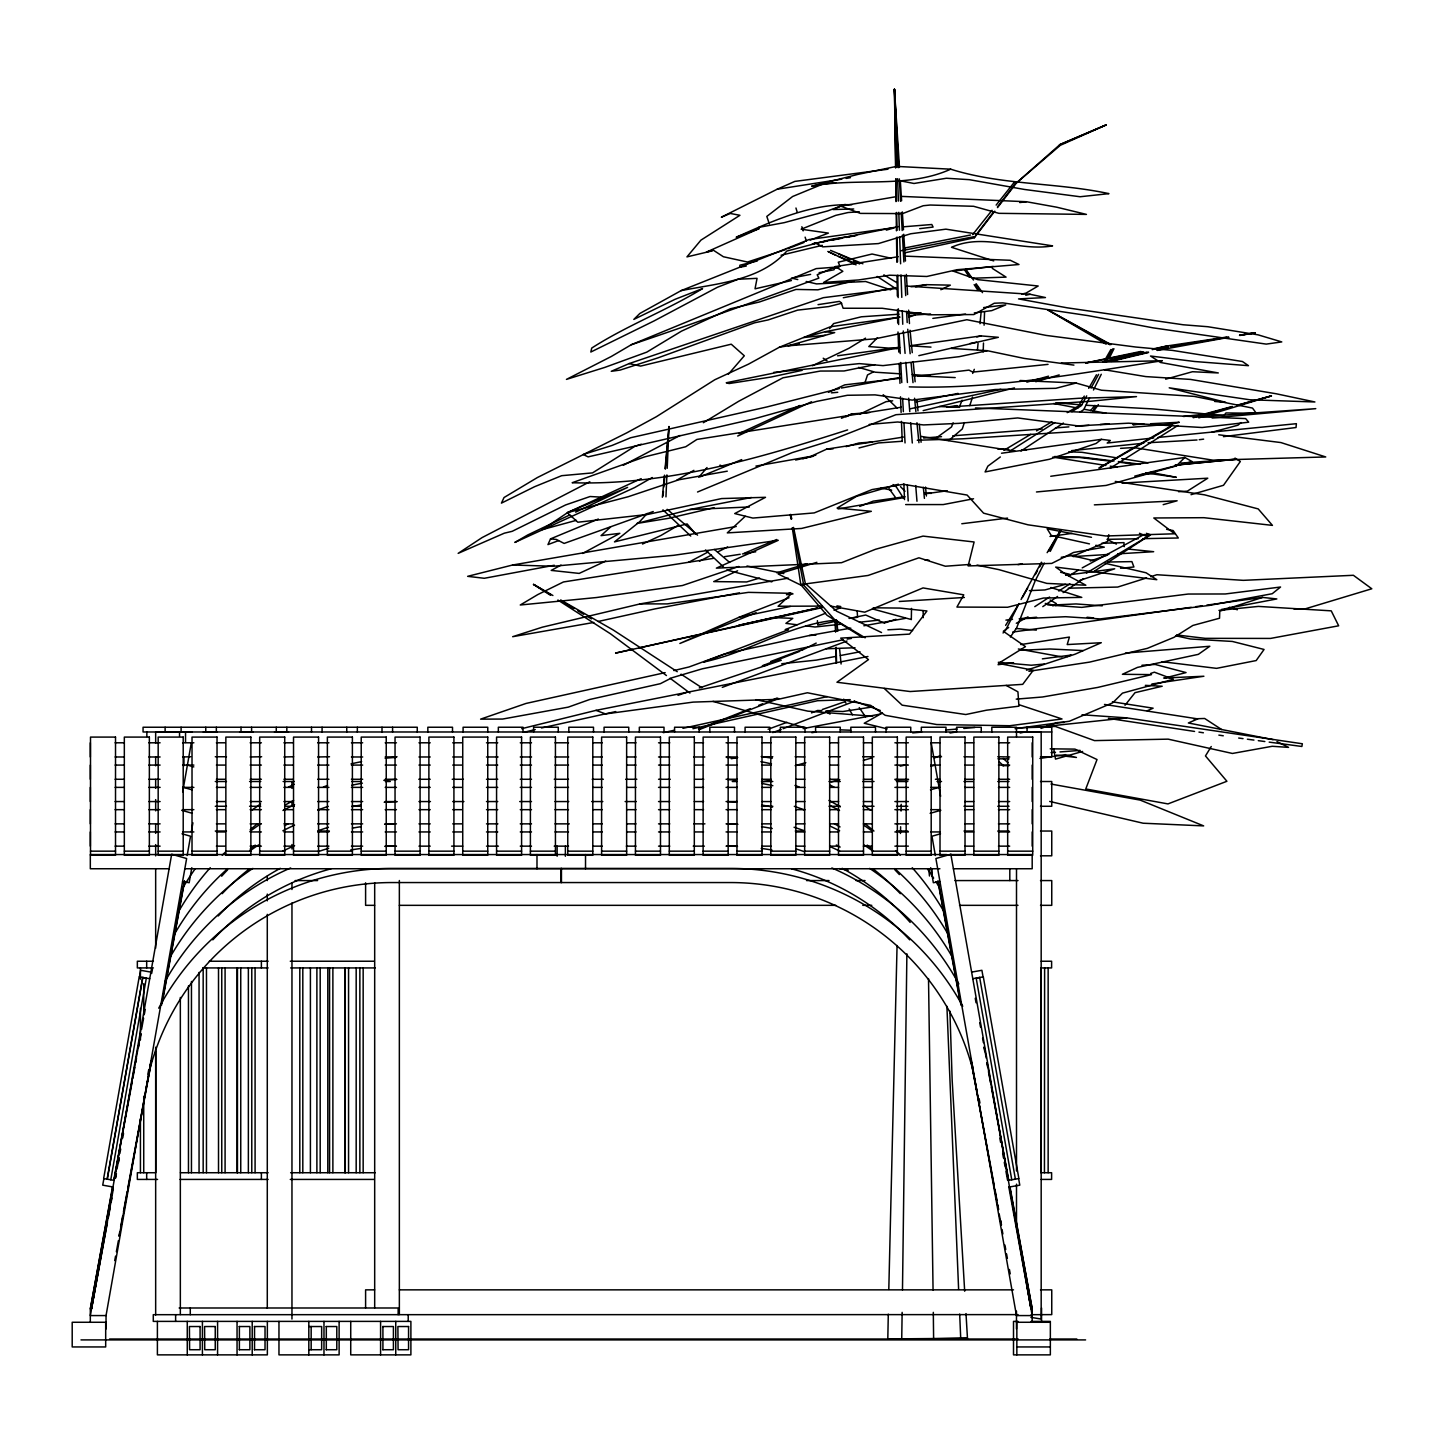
<?xml version="1.0" encoding="UTF-8"?>
<svg xmlns="http://www.w3.org/2000/svg" width="1444" height="1444" viewBox="0 0 1444 1444"><rect width="100%" height="100%" fill="white"/><g stroke="black" fill="none" stroke-linecap="round" stroke-linejoin="round"><path stroke-width="1.5" d="M906.886 953.816L902.482 1289.943M911.326 619.638L911.507 608.429M888.295 1314.184L887.807 1338.949L901.724 1339.256L902.139 1312.361M888.8 1289.42L897.067 945.531M931.921 875.822L932.066 869.252M901.056 811.059L901.218 804.326M900.442 833.477L900.641 826.762M983.184 351.957L983.49 343.04M984.086 325.207L984.555 311.832M665.955 496.88L666.911 474.914M667.2 468.307L669.023 426.558L665.07 468.542M663.067 495.96L663.446 491.483M663.825 487.007L664.8 475.798M665.377 469.083L669.023 426.558M662.363 497.259L664.439 475.166M977.426 349.917L978.075 343.365M979.989 323.709L981.27 310.604M1108.775 534.695L1107.801 541.319L1076.34 554.767L1061.196 557.312M90.322 1322.271L90.322 1308.878L112.542 1186.751M103.896 1178.575L102.723 1185.163L112.993 1186.986M139.454 976.884L140.628 970.296L150.88 972.101M107.127 1179.152L142.685 977.462L146.331 978.093L110.773 1179.784M107.289 1179.17L142.848 977.48M182.684 791.817L191.33 742.794M106.044 1315.574L186.637 858.53L171.674 854.234L90.322 1315.574L106.044 1315.574L106.044 1328.967M187.16 855.516L190.554 836.238L182.016 833.784M191.312 831.924L192.918 822.827M191.817 867.7L189.164 882.717L182.576 881.544M113.769 1180.109L140.736 1033.778M141.548 1029.355L143.588 1018.255M144.418 1013.832L145.23 1009.392M90.322 1308.878L112.794 1186.932M114.022 1180.289L132 1082.747M132.812 1078.307L134.852 1067.224M135.664 1062.784L136.494 1058.344M138.534 1047.261L139.346 1042.839M140.158 1038.398L140.989 1033.958M113.318 1188.972L91.514 1308.878L107.434 1222.418M115.358 1177.889L116.188 1173.449M117 1169.026L119.04 1157.944M119.852 1153.503L120.682 1149.063M122.722 1137.98L123.534 1133.54M108.264 1217.978L110.304 1206.895M111.116 1202.455L111.928 1198.033M115.61 1178.069L116.422 1173.647M118.462 1162.546L119.292 1158.124M147.884 1074.21L148.714 1069.769M118.986 1236.01L119.798 1231.57M120.61 1227.129L122.668 1216.047M123.48 1211.606L127.162 1191.625M127.975 1187.185L151.277 1060.726L149.851 1067.134M161.493 1005.259L184.399 881.002M114.726 1260.576L115.556 1256.136M116.368 1251.713L118.408 1240.613M119.22 1236.172L151.53 1060.889M162.161 1003.201L184.633 881.165M145.916 1089.426L150.176 1068.037A250.245 250.245 0 0 1 391.884 882.555L730.628 882.555A250.245 250.245 0 0 1 972.354 1068.037L976.595 1089.426M151.638 973.473L152.45 969.375M964.357 422.569L962.3 428.922L948.726 440.564M969.79 405.602L972.516 397.118M864.739 383.364L867.519 374.935L873.385 371.902M904.413 252.917L974.339 237.773L974.754 236.563L901.363 250.696M953.13 422.839L951.506 426.955L935.694 438.362M959.646 406.378L962.083 400.205M972.678 373.436L974.303 369.321M898.204 256.725L835.408 266.58L834.018 269.775L819.127 272.681M598.339 519.046L550.543 538.865L547.962 544.587L558.521 540.634M1089.552 397.876L1083.704 409.663L1080.004 412.1M1093.469 390.006L1101.267 374.285M1109.082 358.545L1113.974 348.726M1019.049 603.52L1005.908 629.674L1003.057 632.995M1021.07 599.495L1041.449 562.203M1044.265 563.07L1035.258 580.632L1016.612 627.941L1010.385 637.003M1050.257 551.373L1061.25 529.912M1086.7 395.891L1081.303 405.674L1071.863 411.702M1091.032 388.057L1098.613 374.339M1106.194 360.621L1112.692 348.87M1018.11 605.018L1005.62 625.378M1022.388 597.437L1027.731 587.961M1084.282 396.089L1078.74 405.8L1067.224 412.641M1088.704 388.346L1096.465 374.772M1104.227 361.18L1110.869 349.556M1035.276 574.64L1037.496 570.741M1039.734 566.86L1041.954 562.961M1048.651 551.301L1060.907 529.894M1047.135 552.673L1060.835 529.786M1211.245 746.512L1205.469 755.934L1226.913 781.276L1167.979 803.911L1085.762 788.966L1097.025 759.544L1074.932 749.111L1050.203 748.822M1093.18 411.775L1098.397 404.591M1093.704 409.392L1096.393 405.854M976.09 234.812L993.454 212.124M997.461 206.889L1016.143 182.467M974.339 237.773L994.79 211.167M997.515 207.611L1016.612 182.792L1060.058 144.472L1106.122 124.924L1060.239 145.339L1016.612 182.792M829.542 328.709L833.585 323.6L861.382 316.796L898.962 314.214M1125.002 705.286L1135.02 692.669L1162.203 686.243L1145.345 685.358M972.678 234.614L992.01 210.282M996.143 205.084L1014.103 182.485M1090.653 410.565L1094.913 405.349M698.77 477.314L707 467.549M728.39 374.195L744.31 355.784L731.242 344.195L640.631 366.09L629.115 363.599L611.263 371.307L620.126 370.079L658.193 357.787L754.652 322.788L768.118 319.936L797.629 310.135L828.802 306.561L841.653 303.276M647.129 513.468L639.692 521.699L614.476 541.897L687.109 523.937L695.412 533.829M877.501 337.697L868.801 346.56L897.193 348.744M1134.767 476.105L1192.221 461.611L1184.784 457.477L1176.391 465.889L1106.104 485.437L1036.467 491.971M745.248 516.302L727.289 532.89L801.546 528.45L871.346 511.32L837.105 508.071L856.581 496.321L898.421 484.191M610.613 526.952L601.047 535.634L619.837 533.323L582.582 553.449M1241.028 422.569L1237.941 425.204L1211.931 432.225M1153.738 437.929L1107.187 443.055L1110.364 440.474L1101.411 439.337L1096.14 443.434L1049.463 459.264L985.097 471.935L987.858 466.141L1000.331 456.954M1008.67 627.472L1003.309 631.281L1025.475 646.641L998.49 663.392L1033.272 670.251L1022.713 684.348L910.135 691.532L836.96 682.254L868.476 659.601L840.715 638.122L909.539 634.115L926.94 610.974L899.811 608.086L873.187 607.78M1028.002 616.841L1016.305 623.285M1042.785 606.642L1057.568 596.462M1063.109 592.636L1083.451 578.629M641.208 478.632L567.943 512.385L542.457 529.587L576.282 520.345M1020.998 451.033L1063.416 423.056M1086.484 572.997L1150.507 534.785L1146.355 533.323M1034.788 606.661L1049.553 597.04M1058.795 591.029L1069.878 583.827M1094.552 571.048L1150.507 534.785M1009.555 451.394L1054.86 422.532M1110.382 468.109L1177.943 425.438M1052.784 605.92L1056.394 603.664L1050.131 599.982M865.534 338.149L849.036 348.239L812.394 365.747M733.444 781.348L737.27 779.074M1003.905 450.329L1030.763 434.337M1036.521 430.908L1051.882 421.774M1068.704 575.921L1078.361 570.163M1082.224 567.871L1144.28 534.388M839.09 266.905L816.221 268.602L631.353 344.701L611.263 356.506L566.445 379.393L604.639 367.462L646.768 352.137L681.46 331.163L730.375 308.781L759.363 301.995L795.987 289.432L817.864 289.829L854.162 280.714M678.391 525.273L660.919 535.489L642.526 544.027M1098.83 468.018L1172.546 425.077M1100.22 467.748L1170.452 427.027M676.731 480.202L693.896 470.347M652.237 477.531L634.656 487.567L514.84 542.439L527.728 534.966L569.676 514.985M882.464 712.939L864.252 723.263L887.23 728.877M893.71 227.737L809.091 239.542L681.081 290.641L639.818 313.492L633.826 319.413L675.034 299.323L702.542 288.583C666.677 310.46 627.039 325.387 591.733 348.058L590.831 352.029L654.042 320.947L717.469 287.248L738.191 279.252L757.053 278.331L755.032 288.818L791.42 280.569M899.522 317.138L830.462 326.741L779.417 347.21L748.497 364.141L714.78 379.754L656.388 416.702L626.895 432.785L537.367 477.549L504.028 497.53L501.429 503.126L534.569 486.718L561.662 475.69L592.545 472.892L634.891 446.304L641.262 444.229M790.067 592.744L786.457 594.711L793.045 593.881M680.034 435.474L623.357 465.275M703.354 422.713L738.768 401.233L782.955 377.805L820.318 371.054L844.054 370.982L874.847 364.664M561.03 565.091L551.211 570.398L579.17 573.412L605.74 561.084M688.517 562.348L708.065 551.987M699.492 561.174L711.549 555.074M717.578 552.041L727.632 546.951M801.655 650.396L816.203 643.085M887.988 169.201L794.832 181.403L777.143 189.236L721.35 217.196L730.321 213.459L739.924 215.3L700.936 240.137L686.947 256.888L712.343 250.841M589.802 481.754L482.097 537.583L458.163 553.359L504.335 533.179L512.169 531.32L565.597 504.949L590.073 496.519L604.946 497.332M845.895 416.847L851.852 413.941L869.541 412.533M940.838 289.721L950.351 285.154L926.47 284.667L910.911 286.634M575.669 512.133L627.598 487.386L567.943 512.385M859.812 414.139L886.002 401.685L892.681 400.818M737.685 436.034L811.528 401.757M898.348 226.582L812.34 243.855L818.73 242.646M738.895 433.633L799.958 405.493M828.441 392.371L844.722 384.88L900.208 378.292M903.439 437.063L826.672 449.138L810.914 456.358L755.898 466.105M737.595 570.813L713.715 581.607L746.674 581.95L759.58 578.033M653.229 511.519L564.135 543.431L556.373 539.46L550.543 538.865M697.524 492.007L792.142 452.64L827.231 441.738L895.948 414.699L1091.267 401.197L1136.5 396.613L1078.758 398.291L946.668 407.136L957.065 405.602M851.816 204.741C810.698 203.442 772.937 220.842 736.187 237.231L759.183 228.567L706.423 252.086L713.228 250.119L723.39 256.743L747.487 262.032L785.753 249.505M1147.186 710.791L1153.124 708.192L1112.403 701.82M896.345 196.655L840.787 206.149L832.989 209.542L853.729 208.983M1059.463 144.833L1106.122 124.924M744.003 553.395L776.728 539.514M789.002 597.762L739.093 617.256L679.871 643.482L756.096 612.689M900.984 180.933L913.998 183.478L946.398 178.244L969.303 179.67L1024.428 189.453L1080.094 196.745L1108.938 193.64C1056.719 182.377 1001.721 185.319 950.694 169.183C907.085 188.911 857.231 177.305 811.69 186.168L857.736 174.435L896.598 166.385M700.159 476.827L741.729 459.607M841.473 418.255L851.852 413.941M698.535 729.094L750.284 708.679M811.51 712.885L817.539 710.466L821.762 710.647M783.135 728.678L854.469 701.261M758.587 705.394L762.739 703.733M766.89 702.091L777.251 697.975M778.749 698.463L699.113 729.671M859.74 506.411L873.241 501.14L905.027 496.682M799.832 651.298L762.342 665.774L766.656 665.323M1067.206 656.587L1071.177 655.071L1042.369 658.861M787.774 248.711L804.019 242.466M810.12 240.137L828.387 233.098L801.167 229.217L835.769 215.355L848.097 212.521L859.342 211.799M934.485 757.919L940.658 755.555M801.998 649.674L770.681 661.496L781.258 660.269L699.257 687.976M722.289 687.362L847.014 641.028M845.173 204.434L827.574 210.95L784.345 222.629L758.623 227.394M772.739 732.577L781.132 729.473M768.1 729.256L786.962 722.343M825.517 613.231L785.175 629.656L788.496 629.674L703.751 662.02C749.201 652.417 789.561 624.223 836.238 620.126M833.982 610.198L840.336 607.906M908.98 317.157L915.099 314.972L930.532 313.944M677.994 695.34L688.626 691.658M822.304 709.527L844.505 701.838M1090.256 561.03L1107.043 555.29M629.115 363.599L823.351 297.681L895.352 288.601M738.787 566.481L682.434 585.524L596.534 597.527L520.255 605L537.782 594.585L563.449 581.968L713.444 558.359M1150.706 673.427L1154.388 672.182L1173.412 679.276L1122.475 693.138L1112.71 702.813L1069.336 721.26L1015.078 728.715M1079.751 580.434L1114.714 568.792L1065.654 575.29M1026.504 670.197L1075.004 654.222L1101.303 642.706L1067.206 644.566L1069.408 637.075L1020.818 644.566M884.865 622.869L895.948 619.296M1221.48 609.458L1276.839 598.935L1262.561 597.419L1219.765 611.191L1219.53 618.231L1192.87 625.451L1174.008 637.327L1147.348 648.356L1089.588 662.11L1028.904 671.316M1146.572 577.961L1117.71 587.058L1068.271 588.195M1150.688 576.679L1156.879 574.73L1243.302 580.344L1353.389 575.29L1371.8 588.773L1305.033 608.917L1294.077 609.169M1198.791 417.876L1271.442 395.891L1236.732 405.277M776.818 572.817L806.943 563.702M816.889 562.33L778.244 574.026L799.904 584.658L868.133 575.452L918.926 557.799L945.333 566.228L970.476 564.387M847.61 429.915C758.623 458.362 666.442 485.726 572.167 482.729L644.8 456.845L685.719 446.756L696.911 439.445L901.309 407.208M631.353 344.701C694.185 323.528 756.494 300.767 818.856 278.132L817.196 274.757L832.123 268.313L838.603 267.808M1014.464 387.913L923.149 410.637M1035.763 381.721L1059.192 374.917M1191.029 494.678L1223.501 485.292L1240.342 461.484L1234.981 458.091M863.404 760.374L871.851 757.919M930.857 766.313L935.116 765.085M930.496 789.814L939.051 787.377M930.153 813.333L940.838 810.283M940.495 833.784L931.958 836.238L935.351 855.516M886.291 230.137L893.998 227.971M867.952 656.478L596.011 710.358L521.699 728.678M1082.603 751.458L1055.492 759.111L1053.777 749.057M802.9 458.741L815.842 455.113M846.04 446.647L858.981 443.001L871.977 442.008M795.175 765.645L805.824 762.667M1165.669 379.176L1192.491 371.722L1218.303 372.949L1160.471 362.48L1150.507 356.018L1194.657 361.505L1248.464 365.675L1242.418 361.505L1172.51 350.405L1135.742 347.029L1045.979 335.387L966.866 319.72L875.064 338.835L788.099 345.82L834.686 332.607L824.975 331.741L803.748 337.535L825.156 335.297M1193.249 417.731L1232.346 406.811M1238.862 404.988L1271.442 395.891M1163.178 504.66L1177.131 500.779L1094.353 504.858M1000.818 389.338L910.586 408.724M1026.846 382.155L1048.561 376.18M831.202 781.998L839.812 779.634M1065.401 584.351L1044.914 589.946L1029.391 590.632M1193.322 417.027L1232.382 406.45M839.253 388.58L766.944 406.937L630.685 437.731L612.039 445.456L583.177 454.499L588.105 456.864L754.616 418.724L816.564 401.414L847.357 395.277L875.064 394.88L912.175 400.096L995.187 389.519L1055.835 388.31L1076.051 383.039L1101.447 390.223L1194.242 396.396L1252.508 408.074L1256.298 413.255L1225.956 412.948L1223.898 415.637L1152.89 408.923L1086.05 405.259M859.018 447.947L878.367 442.965L902.139 441.268M1164.947 677.976L1186.047 672.579L1155.164 664.457L1141.969 665.251M736.259 526.482L512.548 565.019L467.639 576.337L484.3 578.286L554.297 565.254M1114.732 360.188L1146.825 352.174M1159.658 348.979L1168.214 346.849L1159.532 348.546M524.804 732.126L535.237 729.527M541.482 727.975L615.722 711.585M1102.674 361.866L1143.648 351.758M1152.276 349.628L1167.366 345.91L1226.57 337.084M976.794 336.939L981.017 335.91L998.364 337.318L918.835 355.657M757.234 261.003L739.906 265.209L739.671 267.266L746.277 266.057M781.042 255.245L822.286 245.336M850.787 628.122L809.308 635.522L724.346 654.042L689.041 666.966L673.843 670.576M714.076 507.71L668.771 518.27L636.876 523.468L689.763 509.533L751.367 497.494M1111.176 361.397L1148.431 352.517M1157.186 350.423L1229.006 337.318M788.28 578.16L640.215 603.881L542.312 627.183L512.656 636.696L593.773 622.454M665.161 672.633L526.031 703.445L480.599 719.148L502.602 719.058L568.25 707.145L589.766 699.474L660.377 683.68L671.767 677.832L702.326 668.807L843.025 639.764M1021.774 294.089L1025.998 293.114L1038.2 286.002L977.696 279.631L953.112 271.093L993.183 266.418M1025.763 295.262L1030.095 294.269L1045.456 297.554L1018.543 298.908L1067.278 307.825L1183.196 324.774L1207.816 326.723L1257.995 334.827L1281.785 341.921L1266.226 344.105L1153.178 327.86L1087.946 315.604L1002.84 302.879L994.248 303.24L973.852 314.557L928.582 314.81L882.284 308.276L843.115 308.24L841.238 302.735L839.433 301.381L818.044 304.648M692.921 728.697L817.557 700.701L850.245 699.654M827.304 696.604L682.922 728.336M1105.039 361.866L1148.558 352.174M1157.258 350.242L1168.142 347.805M598.159 621.48L655.107 608.863L739.418 592.852M632.689 649.295L615.577 653.085L822.43 607.581M639.114 647.869L817.9 607.942L738.714 625.306L773.082 617.581L792.774 618.357L785.915 623.375L797.088 624.765M663.356 732.668L674.222 730.267M900.19 766.168L906.651 764.724M899.63 347.444L726.26 382.768L729.13 383.544L771.168 377.01L802.052 370.368M1020.15 733.01L1026.395 731.639M1040.998 728.444L1057.369 722.578L1063.993 722.433M1073.921 365.115L1024.121 358.401L987.263 350.693L959.249 356.668L882.988 365.621L859.288 363.617L773.731 372.39M795.626 460.022L813.044 456.34M739.093 617.256L790.319 606.48M837.376 620.974L817.755 625.09L817.412 620.685M850.462 618.231L865.714 615.036L884.324 623.14M1085.689 362.967L1140.868 351.433M1154.117 348.672L1167.366 345.91M970.007 343.528L976.559 342.174M916.2 401.919L958.076 393.4M903.691 248.169L970.512 235.029M810.625 274.36L791.492 278.096L797.774 279.558M824.975 331.741L899.883 317.102M1085.599 363.058L1142.132 351.975M843.296 297.735L895.767 287.609M731.314 758.714L737.703 757.486M973.545 498.776L943.239 504.57L905.659 504.57M835.968 656.37L816.275 660.125L781.764 663.735M840.354 655.54L860.046 651.786M822.99 241.852L827.268 241.04M831.527 240.227L842.195 238.224M846.455 237.412L854.992 235.805M915.478 286.76L926.47 284.667M803.081 728.606L880.678 714.004M841.329 388.039L899.648 377.516M863.873 625.775L905.352 618.375M727.289 471.177L678.879 479.769L628.176 496.736L567.293 512.656L577.835 522.223L647.598 514.461L721.657 498.559L765.519 497.314L734.725 513.559L752.847 518.071L814.217 512.909L872.068 489.57L903.529 484.3L967.119 495.057L983.581 513.162L1028.038 524.822L1105.743 535.995L1174.64 533.775L1153.792 517.981L1203.935 517.692L1272.435 525.381L1258.211 508.92L1204.585 494.841L1115.255 481.43M939.936 881.544L933.347 882.717L930.694 867.7M971.631 972.101L981.902 970.296L983.057 976.884M972.787 978.707L983.31 976.848L1018.868 1178.539L1008.345 1180.38M1009.518 1186.986L1019.789 1185.163L1018.616 1178.575M979.826 977.462L976.18 978.093L1011.757 1179.784M841.834 179.146L777.143 189.236M846.166 178.406L850.498 177.648M1239.873 335.459L1255.089 332.824L1239.728 335.116M838.062 508.938L904.449 497.512M950.008 733.01L956.578 731.891L956.578 727.234L981.252 727.234L981.252 731.982M1017.966 564.604L1022.298 563.864M681.081 290.641C717.939 283.313 760.284 280.804 786.872 251.039L832.809 238.982L856.671 235.372M779.417 347.21L799.326 343.961M742.451 553.936L755.772 551.77M1170.452 346.488L1228.357 337.138M1239.494 335.351L1255.089 332.824M847.213 639.096L851.4 638.428M811.853 732.686L816.275 731.982M873.06 706.856L842.845 711.531L825.968 710.827M724.599 556.662L740.212 554.279M1151.897 683.969L1203.899 676.243L1163.575 678.03M1039.933 758.425L1065.293 754.652L1076.43 757.468L1056.43 755.122M762.631 781.673L771.385 780.41M1049.968 536.464L1072.116 533.359M908.42 315.893L915.099 314.972M837.592 355.802L899.377 347.246M910.424 345.712L981.017 335.91M1001.522 453.236L1101.411 439.337M925.081 493.866L947.372 490.743M1050.745 476.267L1184.784 457.477M1012.659 632.075L1191.174 607.31M1195.632 606.697L1202.329 605.776M1206.787 605.144L1262.561 597.419M849.036 618.411L857.556 617.274L857.158 610.704M998.039 664.709L1013.544 662.67M932.842 318.384L965.567 314.07M974.285 312.915L991.739 310.622L1005.728 304.919L983.617 307.572M1199.224 439.698L1203.628 439.156M1223.429 436.648L1296.026 427.514L1296.387 423.688L1158.16 437.442M1019.771 202.557L1026.395 201.727L1056.647 207.178L1086.429 214.398L998.887 213.333L973.617 206.293L930.171 205.03L923.221 205.734L902.59 213.604L860.443 213.405L840.787 206.149M961.794 523.739L1007.569 518.107M1005.908 620.108L1012.515 619.296M917.969 376.18L968.996 370.115L972.733 372.101L1048.037 364.375M1071.52 450.654L1143.72 443.2M919.702 228.657L933.113 227.069L931.813 224.506L902.662 226.87M1139.713 474.787L1154.478 473.109L1176.319 477.296L1145.724 472.91M1183.502 416.504L1200.361 414.608M841.653 624.133L814.994 627.003L806.041 625.884M859.433 622.22L879.45 620.072M1269.186 742.126L1301.874 746.476L1302.344 743.768L1126.591 717.867L1037.622 727.271L1015.71 727.938M835.733 182.666L822.954 183.984L792.612 196.51L766.818 216.419L769.309 223.874M1141.518 423.76L1132.89 424.662L1143.937 424.085M1148.088 442.748L1197.022 439.987M1218.953 610.397L1258.392 606.408L1331.242 610.848L1338.66 625.793L1270.539 638.428L1205.198 638.338L1176.553 634.945M1175.831 465.148L1236.172 459.228L1181.138 463.055M1175.073 465.112L1236.172 459.228M1120.598 568.268L1133.919 566.987L1131.897 561.608L1107.801 562.041M1044.355 664.023L1031.251 665.233L998.309 662.291M1021.179 618.628L1036.575 617.238M831.419 392.858L837.755 392.299M912.68 732.884L921.579 732.108M946.019 729.996L957.137 729.039M963.798 728.462L974.917 727.505M869.18 424.428L897.681 421.991L923.582 424.933L958.744 423.363L1017.695 417.948L1077.711 425.872L1128.378 423.182L1202.166 427.514L1248.717 422.19L1245.649 418.598L975.458 407.948M1016.233 699.131L1042.55 696.983L1097.801 687.416L1151.5 674.619L1122.403 674.294L1137.475 667.399L1198.358 654.349L1209.819 646.262L1125.399 653.067M923.637 438.037L941.524 436.666M952.679 435.817L1042.063 428.94M1055.474 427.911L1068.885 426.882M1075.581 426.359L1088.993 425.33M1100.166 424.482L1109.1 423.796M901.724 1339.256L967.462 1338.245L966 1313.607M1051.033 752.613L1055.51 752.27M1059.986 751.927L1080.148 750.393M1212.094 417.966L1315.773 408.652L1202.942 416.576M907.789 313.619L921.055 312.698M749.382 506.97L689.763 509.533M809.308 635.522L816.004 635.053M1120.58 448.362L1133.54 447.532L1212.978 460.167L1325.736 456.954L1280.936 442.568L1218.718 434.788M1178.575 491.7L1187.329 491.159L1207.78 478.199L1122.042 483.072M899.251 601.48L964.375 597.473M1073.109 556.59L1108.902 554.424M1117.855 553.864L1153.666 551.698L1129.226 549.189M887.879 629.801L900.262 629.133L912.608 630.559M1150.561 423.742L1179.261 422.262L1171.932 424.013L1095.382 430.24L962.859 438.795L917.283 440.258M1054.048 604.964L1076.033 603.935L1102.259 605.83M1019.139 618.826L1065.546 616.714L1100.129 618.916L1209.476 605.397L1272.236 593.719L1280.557 587.022L1225.288 593.971L1188.159 594.044L1081.718 607.382L1047.748 604.91M826.672 449.138L833.062 448.867M1021.287 650.233L1050.005 648.988L1083.144 650.576M1061.322 363.022L1162.33 360.729C1078.487 373.436 994.374 389.393 909.269 386.884M826.311 648.789L855.028 647.742M973.202 278.187L1006.071 277.122L992.245 268.349M1193.592 718.841L1204.657 718.48L1221.642 729.545M1101.736 543.305L1123.974 542.637L1124.244 546.662M895.424 780.013L908.547 779.706M887.807 1338.949L967.462 1338.245M1138.215 538.756L1107.006 539.352L1116.392 544.081M1142.673 538.666L1178.322 537.998L1173.124 530.544L1166.626 529.334M1046.503 726.531L1055.456 726.476L1094.498 740.61L1168.142 739.147L1232.418 753.461L1272.272 746.277L1288.535 747.378L1276.965 741.584M1002.407 765.681L1009.067 765.627M1061.466 457.531L1079.246 457.441L1112.042 461.376M821.817 606.101L778.081 606.245L791.962 593.322L748.425 592.365L667.164 603.899L640.215 603.881M830.553 606.065L864.757 612.184L923.023 587.925L963.762 594.838L956.921 607.076L1007.623 607.256L1043.47 598.033L1081.791 597.383L1050.871 587.509M1051.755 731.982L143.064 731.982L143.064 727.234L417.262 727.234L417.262 731.982M192.214 732.072L155.663 732.072L155.663 743.335M203.333 732.072L217.358 732.072M239.614 732.072L252.953 732.072M274.504 732.072L288.547 732.072M1016.504 732.072L1041.178 732.072L1041.178 1319.04L1030.89 1317.361M115.087 742.794L124.094 742.794M148.84 742.794L160.103 742.794M182.612 742.794L193.875 742.794M216.383 742.794L225.372 742.794M250.137 742.794L261.4 742.794M283.908 742.794L292.915 742.794M317.662 742.794L328.925 742.794M351.433 742.794L362.679 742.794M385.187 742.794L396.45 742.794M418.959 742.794L430.222 742.794M452.73 742.794L461.719 742.794M486.484 742.794L497.747 742.794M520.255 742.794L531.5 742.794M555.001 742.794L568.503 742.794M593.267 742.794L602.274 742.794M627.021 742.794L636.028 742.794M658.536 742.794L669.799 742.794M694.546 742.794L703.553 742.794M726.061 742.794L737.324 742.794M762.071 742.794L771.078 742.794M795.843 742.794L804.849 742.794M829.614 742.794L838.603 742.794M863.368 742.794L872.375 742.794M894.883 742.794L908.384 742.794M930.893 742.794L939.9 742.794M964.664 742.794L973.671 742.794M998.418 742.794L1009.681 742.794M115.087 756.981L124.094 756.981M148.84 756.981L160.103 756.981M182.612 756.981L190.662 756.746M215.282 756.746L226.473 756.746M250.137 756.981L261.653 756.746M283.908 756.981L293.601 756.746M317.662 756.981L329.521 756.746M351.433 756.981L362.679 756.981M385.187 756.981L397.028 756.746M418.959 756.981L430.222 756.981M452.73 756.981L462.387 756.981M486.484 756.981L498.09 756.981M520.255 756.981L531.554 756.981M555.001 756.981L568.647 756.981M593.177 756.981L602.274 756.981M626.66 756.981L636.028 756.981M658.536 756.981L669.799 756.981M693.589 756.981L704.744 756.981M726.061 756.981L737.324 756.981M761.367 756.746L772.793 756.746M795.139 756.746L804.849 756.981M828.91 756.746L840.282 756.746M862.664 756.746L874.017 756.746M894.883 756.981L908.384 756.981M932.445 756.746L941.524 756.746M963.96 756.746L973.671 756.981M997.732 756.746L1009.681 756.981M1040.492 756.746L1051.755 756.746L1051.755 727.234L1027.081 727.234L1027.081 731.982M115.087 765.085L124.094 765.085M148.84 765.085L160.103 765.085M182.612 765.085L193.875 765.085M216.383 765.085L225.372 765.085M250.137 765.085L261.4 765.085M283.908 765.085L292.915 765.085M317.662 765.085L328.925 765.085M351.433 765.085L362.679 765.085M385.187 765.085L396.45 765.085M418.959 765.085L430.222 765.085M452.73 765.085L461.719 765.085M486.484 765.085L497.747 765.085M520.255 765.085L531.5 765.085M555.001 765.085L568.503 765.085M593.267 765.085L602.274 765.085M627.021 765.085L636.028 765.085M658.536 765.085L669.799 765.085M694.546 765.085L703.553 765.085M726.061 765.085L737.324 765.085M762.071 765.085L771.078 765.085M795.843 765.085L804.849 765.085M829.614 765.085L838.603 765.085M863.368 765.085L872.375 765.085M894.883 765.085L908.384 765.085M930.893 765.085L939.9 765.085M964.664 765.085L973.671 765.085M998.418 765.085L1009.681 765.085M115.087 779.273L124.094 779.273M148.84 779.273L160.103 779.273M216.383 779.273L225.372 779.273M250.137 779.273L261.4 779.273M283.908 779.273L292.915 779.273M317.662 779.273L328.925 779.273M351.433 779.273L362.679 779.273M385.187 779.273L396.45 779.273M418.76 779.273L430.222 779.273M452.225 779.273L463.38 779.273M486.484 779.273L497.747 779.273M520.255 779.273L531.5 779.273M554.261 779.273L568.503 779.273M592.202 779.273L603.357 779.273M625.667 779.273L636.822 779.273M658.536 779.273L670.287 779.273M694.546 779.273L703.751 779.273M726.061 779.273L737.324 779.273M762.071 779.273L771.078 779.273M795.843 779.273L804.849 779.273M829.614 779.273L838.603 779.273M863.368 779.273L872.375 779.273M894.883 779.273L908.384 779.273M935.405 779.273L939.9 779.273M964.664 779.273L973.671 779.273M998.418 779.273L1009.681 779.273M215.282 781.511L226.473 781.511M249.577 781.511L260.75 781.511M283.132 781.511L294.323 781.511M351.776 781.511L361.036 781.511M385.331 781.511L390.277 781.511M732.27 781.511L736.801 781.511M761.511 781.511L772.793 781.511M829.018 781.511L840.282 781.511M862.754 781.511L874.017 781.511M896.507 781.511L907.771 781.511M937.012 781.511L941.524 781.511M963.996 781.511L973.021 781.511M997.75 781.511L1009.013 781.511M1040.51 781.511L1051.755 781.511L1051.755 806.275L1040.51 806.275M115.087 787.377L124.094 787.377M148.84 787.377L160.103 787.377M182.612 787.377L193.875 787.377M216.383 787.377L225.372 787.377M250.137 787.377L261.4 787.377M283.908 787.377L292.915 787.377M317.662 787.377L328.925 787.377M351.433 787.377L362.679 787.377M385.187 787.377L396.45 787.377M418.959 787.377L430.222 787.377M452.73 787.377L461.719 787.377M486.484 787.377L497.747 787.377M520.255 787.377L531.5 787.377M555.001 787.377L568.503 787.377M593.267 787.377L602.274 787.377M627.021 787.377L636.028 787.377M658.536 787.377L669.799 787.377M694.546 787.377L703.553 787.377M726.061 787.377L737.324 787.377M762.071 787.377L771.078 787.377M795.843 787.377L804.849 787.377M829.614 787.377L838.603 787.377M863.368 787.377L872.375 787.377M894.883 787.377L908.384 787.377M930.893 787.377L939.9 787.377M964.664 787.377L973.671 787.377M998.418 787.377L1009.681 787.377M115.087 801.564L124.094 801.564M148.84 801.564L160.103 801.564M216.383 801.564L225.372 801.564M250.137 801.564L261.4 801.564M283.908 801.564L292.915 801.564M317.662 801.564L328.925 801.564M351.433 801.564L362.679 801.564M385.187 801.564L396.45 801.564M418.959 801.564L430.456 801.564M452.73 801.564L463.921 801.564M486.484 801.564L497.747 801.564M519.696 801.564L531.5 801.564M555.001 801.564L568.774 801.564M591.661 801.564L602.816 801.564M625.126 801.564L636.281 801.564M658.536 801.564L669.799 801.564M694.293 801.564L703.553 801.564M726.061 801.564L737.324 801.564M762.071 801.564L771.078 801.564M795.843 801.564L804.849 801.564M829.614 801.564L838.603 801.564M863.368 801.564L872.375 801.564M894.883 801.564L908.384 801.564M964.664 801.564L973.671 801.564M998.418 801.564L1009.681 801.564M215.282 806.275L226.473 806.275M249.577 806.275L260.75 806.275M284.648 806.275L294.323 806.275M351.776 806.275L361.036 806.275M761.511 806.275L772.793 806.275M829.018 806.275L840.282 806.275M862.754 806.275L874.017 806.275M896.507 806.275L907.771 806.275M963.996 806.275L973.021 806.275M997.75 806.275L1009.013 806.275M115.087 809.669L124.094 809.669M148.84 809.669L160.103 809.669M182.612 809.669L193.875 809.669M216.383 809.669L225.372 809.669M250.137 809.669L261.4 809.669M283.908 809.669L292.915 809.669M317.662 809.669L328.925 809.669M351.433 809.669L362.679 809.669M385.187 809.669L396.45 809.669M418.959 809.669L430.222 809.669M452.73 809.669L461.719 809.669M486.484 809.669L497.747 809.669M520.255 809.669L531.5 809.669M555.001 809.669L568.503 809.669M593.267 809.669L602.274 809.669M627.021 809.669L636.028 809.669M658.536 809.669L669.799 809.669M694.546 809.669L703.553 809.669M726.061 809.669L737.324 809.669M762.071 809.669L771.078 809.669M795.843 809.669L804.849 809.669M829.614 809.669L838.603 809.669M863.368 809.669L872.375 809.669M894.883 809.669L908.384 809.669M930.893 809.669L939.9 809.669M964.664 809.669L973.671 809.669M998.418 809.669L1009.681 809.669M115.087 823.856L124.094 823.856M148.84 823.856L160.103 823.856M216.383 823.856L225.372 823.856M250.137 823.856L261.4 823.856M283.908 823.856L292.915 823.856M317.662 823.856L328.925 823.856M351.433 823.856L362.679 823.856M385.187 823.856L396.45 823.856M418.959 823.856L430.222 823.856M452.73 823.856L462.206 823.856M486.484 823.856L497.909 823.856M520.219 823.856L531.5 823.856M555.001 823.856L569.315 823.856M593.267 823.856L602.292 823.856M626.84 823.856L636.028 823.856M658.536 823.856L669.799 823.856M693.77 823.856L704.925 823.856M726.061 823.856L737.324 823.856M762.071 823.856L771.078 823.856M795.843 823.856L804.849 823.856M829.614 823.856L838.603 823.856M863.368 823.856L872.375 823.856M894.883 823.856L908.384 823.856M964.664 823.856L973.671 823.856M998.418 823.856L1009.681 823.856M215.282 831.04L226.473 831.04M318.203 831.04L329.394 831.04M795.283 831.04L804.29 831.04M896.525 831.04L907.771 831.04M964.014 831.04L973.021 831.04M997.768 831.04L1009.013 831.04M1040.51 831.04L1051.755 831.04L1051.755 855.805L1040.51 855.805M115.087 831.943L124.094 831.943M148.84 831.943L160.103 831.943M182.612 831.943L193.875 831.943M216.383 831.943L225.372 831.943M250.137 831.943L261.4 831.943M283.908 831.943L292.915 831.943M317.662 831.943L328.925 831.943M351.433 831.943L362.679 831.943M385.187 831.943L396.45 831.943M418.959 831.943L430.222 831.943M452.73 831.943L461.719 831.943M486.484 831.943L497.747 831.943M520.255 831.943L531.5 831.943M555.001 831.943L568.503 831.943M593.267 831.943L602.274 831.943M627.021 831.943L636.028 831.943M658.536 831.943L669.799 831.943M694.546 831.943L703.553 831.943M726.061 831.943L737.324 831.943M762.071 831.943L771.078 831.943M795.843 831.943L804.849 831.943M829.614 831.943L838.603 831.943M863.368 831.943L872.375 831.943M894.883 831.943L908.384 831.943M930.893 831.943L939.9 831.943M964.664 831.943L973.671 831.943M998.418 831.943L1009.681 831.943M115.087 846.148L124.094 846.148M148.84 846.148L160.103 846.148M216.383 846.148L225.372 846.148M250.137 846.148L261.4 846.148M283.908 846.148L292.915 846.148M317.662 846.148L328.925 846.148M351.433 846.148L362.679 846.148M385.187 846.148L396.45 846.148M418.959 846.148L430.222 846.148M451.593 846.148L462.748 846.148M486.484 846.148L498.451 846.148M520.255 846.148L531.5 846.148M554.225 846.148L568.503 846.148M592.834 846.148L602.274 846.148M626.299 846.148L636.028 846.148M658.536 846.148L669.799 846.148M693.228 846.148L704.383 846.148M726.061 846.148L737.324 846.148M762.071 846.148L771.078 846.148M795.843 846.148L804.849 846.148M829.614 846.148L838.603 846.148M863.368 846.148L872.375 846.148M894.883 846.148L908.384 846.148M964.664 846.148L973.671 846.148M998.418 846.148L1009.681 846.148M90.503 851.166L115.52 851.166M124.328 851.166L149.364 851.166M158.172 851.166L183.207 851.166M192.016 851.166L217.033 851.166M225.86 851.166L250.877 851.166M259.685 851.166L284.721 851.166M293.529 851.166L318.564 851.166M327.373 851.166L352.39 851.166M361.217 851.166L386.234 851.166M395.042 851.166L420.078 851.166M428.886 851.166L453.921 851.166M462.73 851.166L487.747 851.166M496.574 851.166L521.591 851.166M530.399 851.166L555.435 851.166M567.763 851.166L592.798 851.166M601.606 851.166L626.642 851.166M635.45 851.166L660.486 851.166M669.294 851.166L694.311 851.166M703.12 851.166L728.155 851.166M736.963 851.166L761.999 851.166M770.807 851.166L795.843 851.166M804.651 851.166L829.668 851.166M838.495 851.166L863.512 851.166M872.32 851.166L897.356 851.166M906.164 851.166L931.199 851.166M940.008 851.166L965.025 851.166M973.852 851.166L998.869 851.166M1007.677 851.166L1032.713 851.166M946.65 854.559L90.322 854.559L90.322 868.746L169.11 868.746M951.163 854.559L1032.189 854.559L1032.189 868.746L953.401 868.746M184.868 868.746L939.9 868.746M295.081 880.569L317.608 880.569M806.528 880.569L829.037 880.569M856.021 880.569L865.028 880.569M955.007 880.569L1018.002 880.569M1040.51 880.569L1051.755 880.569L1051.755 905.334L1040.51 905.334M374.592 905.334L365.603 905.334L365.603 882.807M399.338 905.334L835.787 905.334M862.772 905.334L871.779 905.334M959.52 905.334L1018.002 905.334M153.407 961.235L137.342 961.235L137.342 967.931L153.407 967.931M209.308 961.235L268.133 961.235M290.28 961.235L374.213 961.235M1041.178 961.235L1051.611 961.235L1051.611 967.931L1040.925 967.931L1040.925 1172.727L1051.611 1172.727L1051.611 1179.423L1041.178 1179.423M202.9 967.931L268.133 967.931M290.623 967.931L375.205 967.931M180.41 1172.727L268.133 1172.727M290.623 1172.727L375.205 1172.727M157.576 1179.423L137.342 1179.423L137.342 1172.727L155.772 1172.727L155.772 1051.196M180.085 1179.423L268.133 1179.423M290.28 1179.423L374.213 1179.423M374.592 1289.853L365.603 1289.853L365.603 1307.867M399.338 1289.853L1013.507 1289.853M1040.51 1289.853L1051.755 1289.853L1051.755 1314.618L1031.124 1314.69M179.128 1307.993L398.165 1307.993L398.165 1314.69M1018.002 1314.618L153.281 1314.69L153.281 1321.386L410.89 1321.386L410.89 1354.869L350.73 1354.869L350.73 1321.386M1017.966 1321.386L1013.507 1321.386L1013.507 1354.869L1050.348 1354.869L1050.348 1321.386L1031.124 1321.386M106.044 1322.271L72.2 1322.271L72.2 1346.945L105.683 1346.945L105.683 1322.271M1016.468 1322.271L1050.311 1322.271M239.217 1326.531L249.884 1326.531L249.884 1349.725L239.217 1349.725M254.361 1326.531L265.028 1326.531L265.028 1349.725L254.361 1349.725M308.854 1326.531L321.651 1326.531L321.651 1349.725L308.854 1349.725M326.127 1326.531L336.795 1326.531L336.795 1349.725L326.127 1349.725M382.75 1326.531L393.418 1326.531L393.418 1349.725L382.75 1349.725M109.564 1339.021L1018.182 1339.021M1049.752 1339.021L1076.809 1339.021M80.99 1339.906L1085.599 1339.906M1016.829 1346.945L1050.311 1346.945M997.93 758.804L1009.049 758.876M1054.481 456.539L1083.505 457.333L1114.028 461.033M512.548 565.019L553.467 566.247L673.644 555.308L778.262 540.309L716.35 568.142L841.581 562.691L875.425 549.316L923.041 536.103L974.104 541.987L968.148 565.922L1051.737 563.413L1073.578 552.456L1104.317 547.168L1095.834 545.291M840.227 729.852L850.751 730.231M904.774 256.13L1010.295 260.281L1018.977 264.505L957.155 269.703L926.849 276.472L889.703 275.208L858.765 279.937L823.585 282.464L842.863 271.31L835.408 266.58M939.43 406.522L959.7 407.316M997.551 448.885L1008.67 449.337M1022.009 449.878L1026.449 450.059M1068.704 451.773L1082.043 452.315L1117.277 457.928M900.821 196.366L1026.395 201.727M912.68 375.675L955.206 377.588M1020.096 380.512L1076.051 383.039M898.764 166.511L950.694 169.183M910.713 345.838L930.983 347.12M951.235 348.401L987.263 350.693M901.381 373.888L875.226 372.209L858.602 367.39M912.283 374.592L929.719 375.729M906.742 286.074L1030.095 294.269M924.683 492.946L931.326 493.397M1082.025 714.762L1126.591 717.867M1214.584 401.45L1225.739 402.334L1169.207 387.822L1249.818 399.771L1314.906 401.973L1276.261 393.779L1190.416 379.411L1145.796 376.595L1104.371 369.754M872.736 716.242L807.864 711.152L755.898 699.654M1016.323 628.501L1036.341 630.107M1055.799 402.732L1081.718 404.898M1087.043 617.256L1093.613 617.906M924.629 559.712L928.925 560.164M1118.595 462.17L1136.085 464.264M1118.378 461.575L1140.164 464.21M1162.113 661.695L1216.552 668.355L1256.19 660.558L1264.06 649.457L1232.328 641.443L1190.506 639.006L1175.596 635.721M1238.681 738.046L1243.031 738.624M1247.399 739.22L1253.934 740.086M1258.302 740.664L1264.836 741.53M761.403 756.584L772.305 758.154M792.269 527.71L800.806 584.676L803.676 585.109L834.415 619.44L865.173 637.815M1108.378 718.354L1194.549 731.44M1198.971 732.108L1203.394 732.776M1218.862 735.122L1223.267 735.79M1104.498 704.437L1197.762 718.895L1188.358 722.975L1273.103 739.653M920.694 436.341L1015.168 451.196M1052.766 457.116L1105.833 465.455M1110.255 466.159L1116.88 467.188M1150.056 472.423L1154.478 473.109M1121.681 458.614L1148.106 462.838M1106.05 413.201L1084.354 409.32M836.942 605.884L840.787 606.534M1049.68 801.438L1143.143 823.224L1203.664 825.896L1140.182 800.102L1050.979 784.056M149.725 978.707L139.22 976.848L103.643 1178.539L114.166 1180.38M1018.363 648.988L1061.99 656.894M839.397 868.62L848.188 870.281M1053.741 403.49L1077.802 408.074M1091.484 537.312L1047.171 528.829L1051.268 535.435L1089.462 543.883M880.984 488.036L891.67 490.13M1045.294 603.43L1056.033 605.614M976.992 565.145L998.995 569.658L1046.828 583.394L1085.852 585.217L1066.43 574.73L1055.672 567.095L1156.806 579.694L1146.067 572.781L1105.22 563.322M746.981 565.994L783.839 573.575M1060.6 572.293L1069.282 574.134M891.417 258.314L872.05 254.018L838.278 262.194L839.993 266.292M806.149 281.49L816.6 283.908L865.624 281.49L890.677 289.829M1070.816 555.38L1094.462 560.85M726.729 570.001L771.818 581.878M872.375 608.881L910.749 619.386M181.673 810.283L192.359 813.333M713.029 701.369L806.167 728.137M187.395 765.085L193.803 766.926M183.46 787.377L192.016 789.814M993.707 260.913L951.524 247.303C984.519 232.376 1018.923 251.852 1052.586 245.859L945.892 229.163L910.731 233.766L878.403 243.585L822.755 246.852L814.795 242.7M1229.512 607.202L1237.327 609.783M1019.699 704.943L1062.026 718.968L1009.735 725.736L936.741 724.545L885.244 715.322L870.624 705.358L807.413 692.759L778.117 699.329L693.138 702.109L605.505 713.932L596.011 710.358M854.234 701.098L880.28 710.466M838.495 256.4L854.758 263.007M830.517 250.372L862.898 263.783M1139.46 533.269L1147.601 536.717M828.477 251.671L856.075 264.848M881.544 632.544L836.617 611.209L805.355 583.557L793.532 527.403M838.423 253.765L849.956 259.324M853.819 261.183L859.577 263.945M719.978 465.112L723.48 466.791M827.899 251.455L836.004 255.407M1006.215 685.431L1017.93 691.82L1018.923 706.17L986.469 710.195L965.801 714.527L902.157 705.177L884.288 688.463M1106.158 344.195L1047.983 310.027L1111.014 344.593M1047.983 310.027L1109.913 344.737M550.381 595.217L533.486 584.387L552.908 595.506M560.687 599.946L613.159 629.963L677.254 671.713M826.167 711.802L830.029 714.076M533.486 584.387L550.868 594.729M562.474 601.643L574.062 608.538M577.925 610.848L583.719 614.296M587.582 616.588L591.444 618.898M883.872 274.847L896.706 282.555M862.501 637.4L826.979 615.252L800.806 584.676M557.889 600.036L610.451 633.772L666.442 675.539M681.026 674.168L701.766 687.669M823.206 358.22L826.979 360.675M877.212 276.454L897.247 289.576M893.006 484.552L896.399 487.043L903.547 498.27M670.052 678.229L689.925 693.066M667.164 509.317L697.56 535.146M714.437 549.496L729.635 562.42M1003.183 758.479L1008.056 762.757M998.833 761.566L1003.526 765.735M662.94 509.858L690.755 536.067M705.466 549.947L723.462 566.914M883.187 394.699L897.32 408.273M900.496 486.646L905.009 491.285M889.053 488.686L895.316 497.205M965.765 269.27L973.491 280.046M976.072 283.656L982.516 292.645M965.621 269.92L970.729 277.32M975.837 284.703L979.664 290.262M859.234 707.578L865.443 716.747M964.574 269.847L969.375 277.212M974.159 284.594L977.75 290.118M843.729 699.149L845.895 703.066M849.144 708.932L852.393 714.816M795.951 208.008L797.16 212.088M801.835 226.744L803.153 230.896M805.12 237.141L806.42 241.292M790.807 514.443L791.709 518.757M971.812 1062.856L972.66 1067.134M975.241 998.309L976.054 1002.75M979.736 1022.695L980.548 1027.135M982.588 1038.218L983.418 1042.658M984.23 1047.081L986.27 1058.163M987.082 1062.603L1008.742 1180.109M1009.97 1186.751L1032.189 1308.878L1032.189 1322.271M983.978 1047.261L984.808 1051.701M986.848 1062.784L987.66 1067.224M988.472 1071.647L990.512 1082.747M991.342 1087.17L1008.49 1180.289M1010.132 1189.152L1032.189 1308.878M999.789 1137.98L1000.62 1142.421M1002.659 1153.503L1003.472 1157.944M1004.284 1162.366L1005.114 1166.806M1005.926 1171.228L1007.551 1180.109M1008.778 1186.751L1031.016 1308.878L1027.171 1286.532M979.122 1098.613L979.934 1103.054M938.113 881.002L961.018 1005.259M970.819 1058.506L994.122 1184.983M994.952 1189.405L996.992 1200.505M997.804 1204.946L998.634 1209.386M1000.674 1220.469L1001.486 1224.909M937.878 881.165L959.953 1000.981M970.585 1058.669L998.382 1209.549M999.194 1213.989L1001.234 1225.072M1002.064 1229.512L1002.876 1233.952M1004.916 1245.053L1005.746 1249.493M1006.558 1253.915L1007.37 1258.356M1009.41 1269.456L1010.24 1273.897M790.626 514.606L791.438 519.01M793.063 527.818L803.676 585.109M979.664 977.48L1015.403 1179.152M931.199 742.794L940.622 796.258M790.301 514.569L790.951 518.938M928.799 869.505L929.467 876.003M836.69 620.252L837.791 631.19M839.56 648.699L841.094 664.023M910.063 330.261L912.265 352.661M913.149 361.614L915.135 381.776M916.904 399.699L918.005 410.89M919.323 424.337L921.091 442.261M925.514 487.061L926.398 496.014M907.753 329.25L910.171 353.726M911.056 362.643L913.023 382.66M914.557 398.237L915.875 411.594M916.958 422.731L918.944 442.748M923.33 487.26L924.413 498.379M903.276 330.965L905.081 353.383M905.803 362.336L907.428 382.498M908.691 398.183L909.774 411.63M910.677 422.839L912.301 443.001M915.713 485.581L916.976 501.267M899.468 167.269L894.45 89.131L895.551 167.847M900.316 180.662L901.616 200.752M902.319 211.907L903.475 229.776M903.745 234.235L905.46 261.039M906.327 274.432L907.608 294.522M908.619 310.153L909.467 323.546M964.682 1291.225L952.192 1080.708L949.899 1011.089M898.746 167.685L894.45 89.131L895.858 167.594M899.359 178.912L900.587 201.348M901.2 212.575L902.175 230.535M902.428 235.011L903.89 261.96M904.63 275.425L905.731 295.623M906.579 311.344L907.193 322.553M899.125 333.456L900.226 353.563M900.695 362.498L901.796 382.606M902.626 398.255L903.366 411.648M903.962 422.821L905.045 442.929M907.355 485.383L908.204 501.014M896.67 136.097L894.45 89.131L897.211 167.504M897.41 151.764L897.717 158.479M958.617 1289.384L946.903 1006.287M959.682 1314.076L960.729 1338.769M897.987 331.976L898.782 352.083M899.215 363.256L899.991 383.382M900.514 396.793L901.11 412.424M901.453 421.377L902.247 441.485M903.89 483.939L904.486 499.588M897.608 178.695L898.403 201.095M898.8 212.286L899.432 230.192M899.666 236.906L900.605 263.783M901.002 274.974L901.796 297.374M902.265 310.803L902.753 324.25M835.408 620.559L835.715 631.696M836.13 647.291L836.563 662.886M928.51 978.581L933.059 1289.997M835.318 620.667L835.571 631.894M835.895 647.58L836.238 663.283M896.056 178.803L896.453 201.221M896.652 212.43L896.977 230.354M897.085 237.087L897.536 261.743M897.771 275.19L898.168 297.608M898.367 308.817L898.637 324.521M895.713 179.092L896.02 201.582M896.183 212.828L896.417 230.805M896.525 237.556L896.868 262.303M897.049 275.786L897.338 296.038M897.518 309.521L897.699 323.023M933.311 1312.361L933.618 1339.202M923.149 610.992L923.221 617.707M1048.145 967.931L1048.145 1172.727M1044.626 967.931L1044.445 1172.727M1041.557 1307.993L1041.557 1321.386M1032.189 742.794L1032.189 756.981M1032.189 765.085L1032.189 779.273M1032.189 787.377L1032.189 801.564M1032.189 809.669L1032.189 823.856M1032.189 831.943L1032.189 846.148M1016.847 1321.386L1016.847 1354.869M1016.504 736.584L1016.504 727.234L991.829 727.234L991.829 731.982M1016.504 869.306L1016.504 1170.976M1016.504 1184.17L1016.504 1227.238M1016.468 1311.116L1016.468 1328.967M1009.807 869.306L1009.807 880.569M946 731.982L946 727.234L921.326 727.234L921.326 731.982M910.749 731.982L910.749 727.234L886.074 727.234L886.074 731.982M875.497 731.982L875.497 727.234L850.823 727.234L850.823 731.982M840.264 731.982L840.264 727.234L815.589 727.234L815.589 731.982M805.012 731.982L805.012 727.234L780.338 727.234L780.338 731.982M769.76 731.982L769.76 727.234L745.086 727.234L745.086 731.982M734.509 731.982L734.509 727.234L709.834 727.234L709.834 731.982M699.257 731.982L699.257 727.234L674.583 727.234L674.583 731.982M664.005 731.982L664.005 727.234L639.331 727.234L639.331 731.982M628.754 731.982L628.754 727.234L604.079 727.234L604.079 731.982M593.502 731.982L593.502 727.234L568.828 727.234L568.828 731.982M585.524 854.559L585.524 868.746M565.38 846.148L565.38 856.238M561.445 868.422L561.445 882.555M561.066 868.422L561.066 882.555M558.268 731.982L558.268 727.234L533.594 727.234L533.594 731.982M557.131 846.148L557.131 856.238M536.987 854.559L536.987 868.746M523.017 731.982L523.017 727.234L498.342 727.234L498.342 731.982M487.765 731.982L487.765 727.234L463.091 727.234L463.091 731.982M452.513 731.982L452.513 727.234L427.839 727.234L427.839 731.982M408.219 1314.69L408.219 1321.386M399.356 880.515L399.356 1314.545M395.746 1321.386L395.746 1354.869M392.587 727.234L392.587 731.982M382.913 1326.531L382.913 1349.725M382.01 727.234L382.01 731.982M380.584 1321.386L380.584 1354.869M374.682 882.771L374.682 1307.867M363.166 967.931L363.166 1172.727M359.863 967.931L359.863 1172.727M357.336 727.234L357.336 731.982M356.181 967.931L356.181 1172.727M348.564 967.931L348.564 1172.727M346.759 727.234L346.759 731.982M345.26 967.931L345.26 1172.727M344.917 967.931L344.917 1172.727M339.123 1321.386L339.123 1354.869L278.963 1354.869L278.963 1321.386M332.878 967.931L332.878 1172.727M329.575 967.931L329.575 1172.727M327.806 967.931L327.806 1172.727M326.308 1326.531L326.308 1349.725M323.979 1321.386L323.979 1354.869M322.084 727.234L322.084 731.982M320.189 967.931L320.189 1172.727M316.886 967.931L316.886 1172.727M311.507 727.234L311.507 731.982M311.164 1326.531L311.164 1349.725M310.406 967.931L310.406 1172.727M308.817 1321.386L308.817 1354.869M302.807 967.931L302.807 1172.727M299.81 967.931L299.81 1172.727M291.959 781.547L291.959 788.298M291.959 801.799L291.959 806.293M291.959 844.523L291.959 849.018M291.959 882.753L291.959 889.504M291.959 902.987L291.959 1319.04M286.833 727.234L286.833 731.982M276.273 727.234L276.273 731.982M267.357 1321.386L267.357 1354.869L157.396 1354.869L157.396 1321.386M267.284 876.093L267.284 880.587M267.284 894.089L267.284 900.839M267.284 914.341L267.284 1308.138M261.382 961.235L261.382 967.931M261.382 1172.727L261.382 1179.423M255.083 967.931L255.083 1172.727M254.541 1326.531L254.541 1349.725M252.213 1321.386L252.213 1354.869M251.779 967.931L251.779 1172.727M251.599 727.234L251.599 731.982M248.368 967.931L248.368 1172.727M241.022 727.234L241.022 731.982M240.751 967.931L240.751 1172.727M239.379 1326.531L239.379 1349.725M237.448 967.931L237.448 1172.727M237.105 967.931L237.105 1172.727M237.051 1321.386L237.051 1354.869M225.083 967.931L225.083 1172.727M221.762 967.931L221.762 1172.727M218.513 967.931L218.513 1172.727M217.575 1321.386L217.575 1354.869M216.347 727.234L216.347 731.982M206.474 967.931L206.474 1172.727M205.77 727.234L205.77 731.982M203.171 967.931L203.171 1172.727M202.413 1321.386L202.413 1354.869M199.055 972.426L199.055 1172.727M191.456 981.433L191.456 1172.727M190.283 1307.993L190.283 1314.69M188.46 985.927L188.46 1172.727M187.269 1321.386L187.269 1354.869M185.536 732.072L185.536 742.433M183.948 756.746L183.948 765.753M181.096 727.234L181.096 731.982M180.338 997.443L180.338 1314.545M179.543 732.072L179.543 736.223M175.626 1314.69L175.626 1321.386M165.121 727.234L165.121 731.982M155.663 756.837L155.663 765.843M155.663 779.345L155.663 788.352M155.663 799.597L155.663 810.86M155.663 824.362L155.663 833.368M155.663 844.614L155.663 855.877M155.663 869.378L155.663 948.148M155.663 1047.189L155.663 1315.015M146.855 731.982L146.855 736.494M146.674 961.235L146.674 967.931M146.674 1172.727L146.674 1179.423M143.732 983.689L143.732 1015.186M143.732 1096.213L143.732 1172.727M140.429 967.931L140.429 979.176M140.429 1008.435L140.429 1039.951M140.429 1118.721L140.429 1172.727M90.322 742.794L90.322 756.981M90.322 765.085L90.322 779.273M90.322 787.377L90.322 801.564M90.322 809.669L90.322 823.856M90.322 831.943L90.322 846.148M727.09 823.874A264.378 264.378 0 0 1 737.902 824.289M761.548 826.708A264.378 264.378 0 0 1 772.215 828.513M829.903 846.527A264.378 264.378 0 0 1 839.704 851.112M869.649 868.404A264.378 264.378 0 0 1 951.722 956.036M795.915 848.91A250.245 250.245 0 0 1 804.236 851.617M842.177 868.313A250.245 250.245 0 0 1 910.189 922.409M962.751 1006.269A264.36 264.36 0 0 0 730.628 868.422L391.884 868.422A264.36 264.36 0 0 0 158.732 1008.165M726.693 846.148A264.36 264.36 0 0 1 737.505 846.364M761.205 848.404A264.36 264.36 0 0 1 771.89 850.029M831.852 867.952A264.36 264.36 0 0 1 958.816 983.978M791.474 868.801A250.227 250.227 0 0 1 909.702 939.845M727.866 779.598A264.36 264.36 0 0 1 736.512 780.157M762.233 783.551A264.36 264.36 0 0 1 772.847 785.698M829.885 805.59A264.36 264.36 0 0 1 839.542 810.499M863.584 825.047A264.36 264.36 0 0 1 872.393 831.311M895.641 850.697A264.36 264.36 0 0 1 900.316 855.191M912.229 867.718A264.36 264.36 0 0 1 943.853 911.453M794.308 806.33A250.227 250.227 0 0 1 804.597 810.03M834.325 823.73A250.227 250.227 0 0 1 840.029 826.925M867.248 845.119A250.227 250.227 0 0 1 872.375 849.162M894.901 869.811A250.227 250.227 0 0 1 899.395 874.577M727.487 801.709A264.36 264.36 0 0 1 736.133 802.124M761.89 805.084A264.36 264.36 0 0 1 772.54 807.07M829.903 826.022A264.36 264.36 0 0 1 839.632 830.769M863.909 844.921A264.36 264.36 0 0 1 872.844 851.039M894.775 868.602A264.36 264.36 0 0 1 947.787 933.745M794.074 827.268A250.245 250.245 0 0 1 804.434 830.787M836.329 844.993A250.245 250.245 0 0 1 840.155 847.068M872.898 868.728A250.245 250.245 0 0 1 900.352 893.674M726.567 757.414A264.378 264.378 0 0 1 737.361 758.262M760.88 761.656A264.378 264.378 0 0 1 771.475 763.894M830.3 785.211A264.378 264.378 0 0 1 834.145 787.197M863.674 805.211A264.378 264.378 0 0 1 870.66 810.301M927.571 869.126A264.378 264.378 0 0 1 933.636 878.096M935.947 881.761A264.378 264.378 0 0 1 939.304 887.302M794.976 785.464A250.245 250.245 0 0 1 799.073 786.962M828.928 800.409A250.245 250.245 0 0 1 840.318 806.853M865.497 824.163A250.245 250.245 0 0 1 873.945 831.058M170.789 956.036A264.378 264.378 0 0 1 252.862 868.404M282.807 851.112A264.378 264.378 0 0 1 294.594 845.661M352.426 828.116A264.378 264.378 0 0 1 360.964 826.708M384.609 824.271A264.378 264.378 0 0 1 395.421 823.874M218.225 915.965A250.245 250.245 0 0 1 280.335 868.313M318.276 851.617A250.245 250.245 0 0 1 328.69 848.278M164.742 982.082A264.36 264.36 0 0 1 290.677 867.952M350.621 850.029A264.36 264.36 0 0 1 361.307 848.404M385.007 846.364A264.36 264.36 0 0 1 395.818 846.148M212.81 939.845A250.227 250.227 0 0 1 331.055 868.801M178.659 911.453A264.36 264.36 0 0 1 210.282 867.718M222.195 855.191A264.36 264.36 0 0 1 225.3 852.177M250.119 831.311A264.36 264.36 0 0 1 260.732 823.82M282.97 810.499A264.36 264.36 0 0 1 294.576 804.651M351.794 785.229A264.36 264.36 0 0 1 362.408 783.171M383.833 780.338A264.36 264.36 0 0 1 396.793 779.489M221.654 876.201A250.227 250.227 0 0 1 227.61 869.811M250.137 849.162A250.227 250.227 0 0 1 255.263 845.119M284.378 825.842A250.227 250.227 0 0 1 288.186 823.73M317.915 810.03A250.227 250.227 0 0 1 328.203 806.33M174.724 933.745A264.36 264.36 0 0 1 227.737 868.602M249.686 851.039A264.36 264.36 0 0 1 258.602 844.921M282.88 830.769A264.36 264.36 0 0 1 294.576 825.12M352.101 806.654A264.36 264.36 0 0 1 360.621 805.102M384.23 802.286A264.36 264.36 0 0 1 397.19 801.655M222.159 893.674A250.245 250.245 0 0 1 249.613 868.728M318.077 830.787A250.245 250.245 0 0 1 328.438 827.268M182.125 889.161A264.378 264.378 0 0 1 194.94 869.126M251.852 810.301A264.378 264.378 0 0 1 260.624 803.965M288.367 787.197A264.378 264.378 0 0 1 294.161 784.254M351.036 763.894A264.378 264.378 0 0 1 361.632 761.656M385.151 758.262A264.378 264.378 0 0 1 395.945 757.414M250.227 829.65A250.245 250.245 0 0 1 257.014 824.163M285.966 804.633A250.245 250.245 0 0 1 293.601 800.409M323.438 786.962A250.245 250.245 0 0 1 327.553 785.464M950.838 854.234L935.892 858.53L1016.468 1315.574L1032.189 1315.574L950.838 854.234M115.52 737.09L90.503 737.09L90.503 855.263L115.52 855.263L115.52 737.09M149.364 737.09L124.328 737.09L124.328 855.263L149.364 855.263L149.364 737.09M183.207 737.09L158.172 737.09L158.172 855.263L183.207 855.263L183.207 737.09M217.033 737.09L192.016 737.09L192.016 855.263L217.033 855.263L217.033 737.09M250.877 737.09L225.86 737.09L225.86 855.263L250.877 855.263L250.877 737.09M284.721 737.09L259.685 737.09L259.685 855.263L284.721 855.263L284.721 737.09M318.564 737.09L293.529 737.09L293.529 855.263L318.564 855.263L318.564 737.09M352.39 737.09L327.373 737.09L327.373 855.263L352.39 855.263L352.39 737.09M386.234 737.09L361.217 737.09L361.217 855.263L386.234 855.263L386.234 737.09M420.078 737.09L395.042 737.09L395.042 855.263L420.078 855.263L420.078 737.09M453.921 737.09L428.886 737.09L428.886 855.263L453.921 855.263L453.921 737.09M487.747 737.09L462.73 737.09L462.73 855.263L487.747 855.263L487.747 737.09M521.591 737.09L496.574 737.09L496.574 855.263L521.591 855.263L521.591 737.09M555.435 737.09L530.399 737.09L530.399 855.263L555.435 855.263L555.435 737.09M592.798 737.09L567.763 737.09L567.763 855.263L592.798 855.263L592.798 737.09M626.642 737.09L601.606 737.09L601.606 855.263L626.642 855.263L626.642 737.09M660.486 737.09L635.45 737.09L635.45 855.263L660.486 855.263L660.486 737.09M694.311 737.09L669.294 737.09L669.294 855.263L694.311 855.263L694.311 737.09M728.155 737.09L703.12 737.09L703.12 855.263L728.155 855.263L728.155 737.09M761.999 737.09L736.963 737.09L736.963 855.263L761.999 855.263L761.999 737.09M795.843 737.09L770.807 737.09L770.807 855.263L795.843 855.263L795.843 737.09M829.668 737.09L804.651 737.09L804.651 855.263L829.668 855.263L829.668 737.09M863.512 737.09L838.495 737.09L838.495 855.263L863.512 855.263L863.512 737.09M897.356 737.09L872.32 737.09L872.32 855.263L897.356 855.263L897.356 737.09M931.199 737.09L906.164 737.09L906.164 855.263L931.199 855.263L931.199 737.09M965.025 737.09L940.008 737.09L940.008 855.263L965.025 855.263L965.025 737.09M998.869 737.09L973.852 737.09L973.852 855.263L998.869 855.263L998.869 737.09M1032.713 737.09L1007.677 737.09L1007.677 855.263L1032.713 855.263L1032.713 737.09M200.084 1326.531L189.417 1326.531L189.597 1349.725L200.084 1349.725L200.084 1326.531M215.246 1326.531L204.579 1326.531L204.741 1349.725L215.246 1349.725L215.246 1326.531M408.562 1326.531L397.894 1326.531L398.075 1349.725L408.562 1349.725L408.562 1326.531"/></g></svg>
